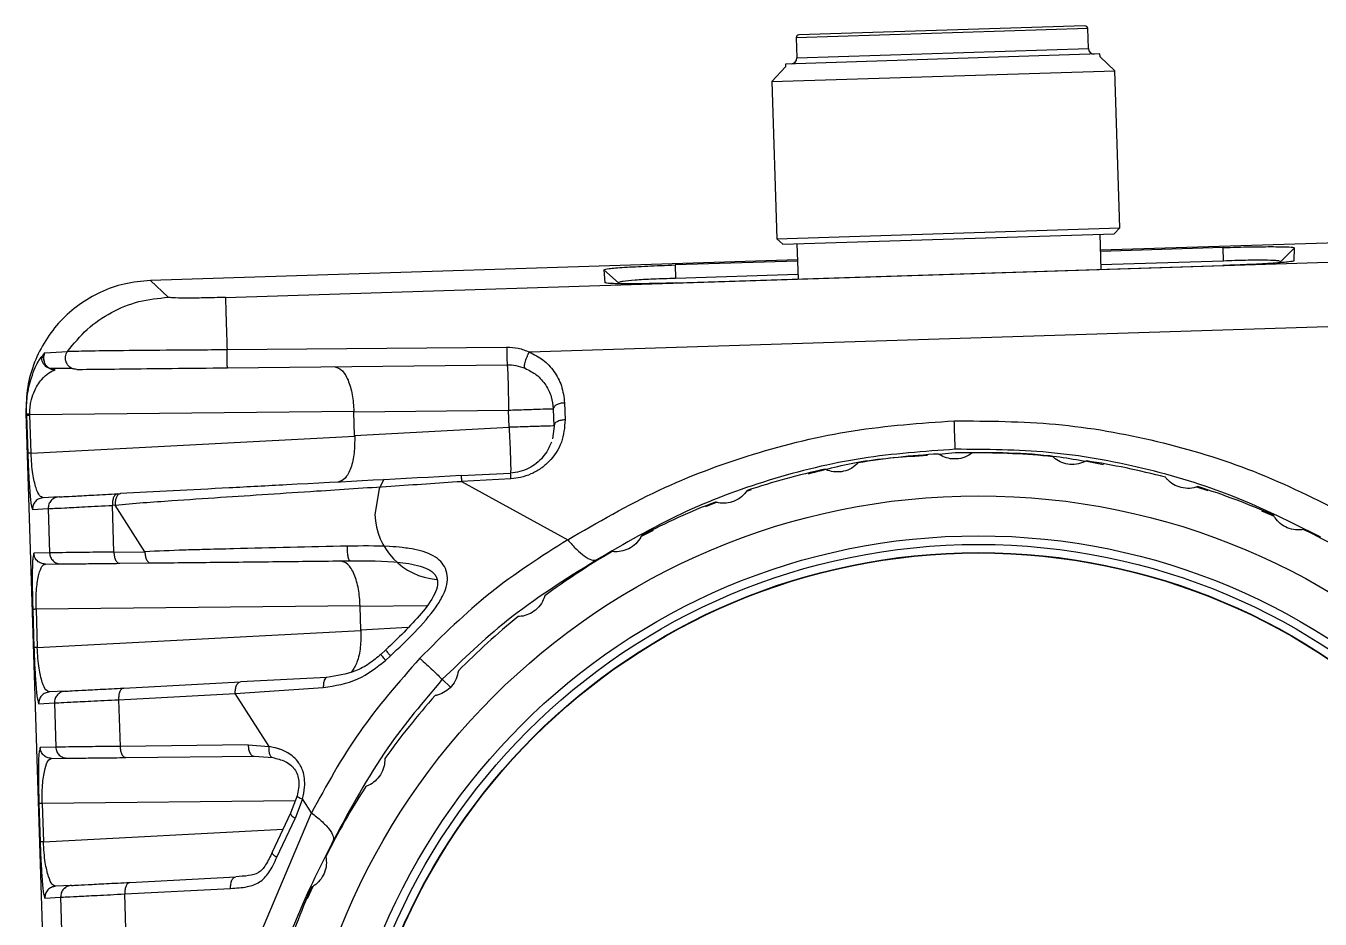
# Model space of a CAD drawing. Header units: millimetres. Extents: x 0 to 297, y 0 to 210.
# Drawn here: x 136.49 to 144.03, y 134.7 to 139.91 of the extents above; entities that cross this region are included whole.
import ezdxf

# ---------------------------------------------------------------- set-up
doc = ezdxf.new("R2010")
doc.units = ezdxf.units.MM

msp = doc.modelspace()

# ---------------------------------------------------------------- linework, layer by layer
at = {"color": 7, "linetype": 'Continuous', "lineweight": 25}
for p, q in [((142.6634, 139.908), (140.9976, 139.855)), ((142.6805, 139.8919), (140.9814, 139.8378)), ((140.9814, 139.8378), (140.9851, 139.7212)), ((142.6843, 139.7753), (142.6806, 139.8919)), ((140.9851, 139.7212), (142.6843, 139.7753)), ((142.752, 139.7441), (140.9196, 139.6857)), ((140.9196, 139.6857), (140.9201, 139.6691)), ((142.7525, 139.7275), (142.752, 139.7441)), ((142.8384, 139.6468), (142.7525, 139.7275)), ((140.9201, 139.6691), (140.8395, 139.5831)), ((140.8395, 139.5831), (142.8384, 139.6468)), ((142.8676, 138.7306), (142.8384, 139.6468)), ((140.8395, 139.5831), (140.8687, 138.6669)), ((140.8687, 138.6669), (142.8676, 138.7306)), ((146.5264, 138.72), (142.7551, 138.5998)), ((142.8354, 138.6962), (142.8676, 138.7306)), ((140.8687, 138.6669), (140.903, 138.6347)), ((140.903, 138.6347), (142.8354, 138.6962)), ((140.9863, 138.6373), (140.9929, 138.4317)), ((142.7586, 138.488), (142.7521, 138.6936)), ((137.6554, 138.325), (146.0961, 138.594)), ((143.4694, 138.6157), (142.7553, 138.5929)), ((143.4719, 138.5368), (143.4694, 138.6157)), ((143.885, 138.6143), (143.8043, 138.5328)), ((143.8834, 138.5384), (143.885, 138.6143)), ((140.9893, 138.5435), (137.218, 138.4233)), ((139.8608, 138.4861), (139.8672, 138.4104)), ((139.9465, 138.4099), (139.8608, 138.4861)), ((140.9895, 138.5366), (140.2755, 138.5139)), ((140.2755, 138.5139), (140.278, 138.435)), ((140.2844, 138.4092), (143.4671, 138.5106)), ((143.4719, 138.5368), (142.7578, 138.514)), ((137.218, 138.4233), (137.3221, 138.3256)), ((140.992, 138.4578), (140.278, 138.435)), ((139.4269, 138.0067), (144.3485, 138.1636)), ((137.6651, 138.0208), (139.2943, 138.0352)), ((136.5927, 137.9876), (136.6034, 138.0014)), ((136.6034, 138.0014), (136.7352, 138.0102)), ((136.6309, 137.9115), (136.7581, 137.9129)), ((137.6674, 137.9146), (139.2968, 137.9324)), ((136.4927, 137.6503), (136.7893, 128.3418)), ((136.4927, 137.6503), (136.4963, 137.6468)), ((136.4963, 137.6468), (136.4966, 137.6387)), ((136.5161, 137.6393), (136.5159, 137.6458)), ((138.4041, 137.6599), (136.5161, 137.6393)), ((138.4042, 137.6561), (138.4041, 137.6599)), ((139.3053, 137.6659), (138.4042, 137.6561)), ((138.4086, 137.5198), (138.4042, 137.6561)), ((139.3085, 137.5674), (139.3053, 137.6659)), ((139.5663, 137.6742), (139.5694, 137.5757)), ((139.6318, 137.7097), (139.635, 137.6112)), ((136.4966, 137.6387), (136.5037, 137.4157)), ((136.5232, 137.4164), (136.5161, 137.6393)), ((139.5738, 137.5882), (139.5608, 137.4996)), ((139.5739, 137.588), (139.5694, 137.5757)), ((136.5232, 137.4164), (138.4087, 137.516)), ((138.4086, 137.5198), (139.3085, 137.5674)), ((138.4087, 137.516), (138.4086, 137.5198)), ((141.8119, 137.411), (141.9089, 137.4205)), ((139.0287, 137.2857), (139.317, 137.3009)), ((139.3194, 137.2677), (139.0311, 137.2524)), ((139.0311, 137.2524), (139.6501, 136.9113)), ((140.6927, 137.1951), (140.7204, 137.2054)), ((143.3139, 137.2197), (143.3801, 137.1998)), ((136.6857, 137.1619), (136.594, 137.157)), ((137.0266, 137.1799), (137.0431, 137.1808)), ((140.4547, 137.1066), (140.5181, 137.1301)), ((136.526, 137.1086), (136.531, 137.0883)), ((136.531, 137.0883), (136.6227, 137.0932)), ((136.6227, 137.0932), (136.6309, 136.8354)), ((137.0133, 137.1131), (136.9968, 137.1122)), ((137.0055, 136.8402), (136.9968, 137.1122)), ((137.186, 136.8422), (137.0133, 137.1131)), ((143.6937, 137.0814), (143.7669, 137.0486)), ((140.077, 136.9303), (140.1493, 136.9685)), ((143.9385, 136.9715), (144.0348, 136.9283)), ((144.0367, 136.9273), (144.0348, 136.9283)), ((136.539, 136.8344), (136.5354, 136.8138)), ((136.6309, 136.8354), (136.539, 136.8344)), ((137.0055, 136.8402), (137.186, 136.8422)), ((139.8187, 136.794), (139.9001, 136.837)), ((136.6064, 136.7699), (136.6982, 136.7709)), ((137.0395, 136.7746), (137.22, 136.7766)), ((139.8187, 136.794), (139.8168, 136.7928)), ((138.4402, 136.5271), (136.5522, 136.5065)), ((138.4403, 136.5233), (138.4402, 136.5271)), ((138.8277, 136.5275), (138.4403, 136.5233)), ((138.4447, 136.3871), (138.4403, 136.5233)), ((136.5327, 136.5059), (136.5398, 136.283)), ((136.5522, 136.5065), (136.5593, 136.2836)), ((136.5593, 136.2836), (138.4448, 136.3833)), ((138.4447, 136.3871), (138.7182, 136.4015)), ((138.4448, 136.3833), (138.4447, 136.3871)), ((138.59, 136.2701), (138.5619, 136.2438)), ((138.5885, 136.2084), (138.6173, 136.2353)), ((137.0627, 136.0471), (137.7427, 136.0831)), ((138.2468, 136.1097), (137.7427, 136.0831)), ((138.9195, 136.0982), (138.9678, 136.053)), ((136.7218, 136.0291), (136.6301, 136.0243)), ((137.0329, 135.9795), (137.7129, 136.0154)), ((137.7129, 136.0154), (138.2257, 136.0504)), ((137.9098, 135.7064), (137.7129, 136.0154)), ((136.5621, 135.9759), (136.5671, 135.9556)), ((136.5671, 135.9556), (136.6588, 135.9604)), ((136.6588, 135.9604), (136.667, 135.7026)), ((137.0329, 135.9795), (137.0416, 135.7074)), ((136.5751, 135.7016), (136.5715, 135.6811)), ((136.667, 135.7026), (136.5751, 135.7016)), ((137.788, 135.7156), (137.0416, 135.7074)), ((137.788, 135.7156), (137.9098, 135.7064)), ((136.6425, 135.6371), (136.7343, 135.6381)), ((137.0756, 135.6418), (137.822, 135.65)), ((137.822, 135.65), (137.931, 135.6419)), ((138.0628, 135.3899), (136.5883, 135.3738)), ((138.0734, 135.4183), (138.0356, 135.3171)), ((138.1046, 135.4007), (138.0626, 135.2876)), ((138.1565, 135.3193), (138.1046, 135.4007)), ((136.5688, 135.3732), (136.5759, 135.1502)), ((136.5883, 135.3738), (136.5954, 135.1508)), ((137.8018, 134.4806), (138.1565, 135.3193)), ((138.0356, 135.3171), (137.9285, 135.09)), ((137.9555, 135.0605), (138.0626, 135.2876)), ((136.5954, 135.1508), (137.992, 135.2247)), ((138.2841, 135.1583), (138.2411, 135.0624)), ((138.2853, 135.1605), (138.2845, 135.1591)), ((137.0988, 134.9144), (137.7156, 134.947)), ((136.7579, 134.8964), (136.6662, 134.8915)), ((137.069, 134.8467), (137.6858, 134.8793)), ((138.1641, 134.8907), (138.1312, 134.8175)), ((136.5982, 134.8431), (136.6031, 134.8228)), ((136.6031, 134.8228), (136.6949, 134.8277)), ((136.6949, 134.8277), (136.7031, 134.5699)), ((137.0777, 134.5747), (137.069, 134.8467))]:
    msp.add_line(p, q, dxfattribs=at)
at = {"color": 7, "linetype": 'Continuous', "lineweight": 25, "flags": 128}
msp.add_lwpolyline([(138.5786, 137.2652), (138.5521, 137.2089), (138.5271, 137.0582)], dxfattribs=at)
at = {"color": 7, "linetype": 'Continuous', "lineweight": 25}
for radius in [4, 3.7667, 3.7167, 3.669, 3.6667]:
    msp.add_circle((142.0444, 133.1682), radius, dxfattribs=at)
for centre, radius, start, end in [((142.6639, 139.8914), 0.0167, 1.82523, 91.82523), ((140.9981, 139.8383), 0.0167, 91.82523, 181.82523), ((142.7176, 139.7764), 0.0333, 181.82523, 271.82523), ((140.9518, 139.7201), 0.0333, 271.82523, 1.82523), ((148.6088, 138.2099), 9.3161, 181.07376, 181.70714), ((142.0444, 133.1682), 4.25, 84.15273, 90.49772), ((142.0444, 133.1682), 4.25, 93.15273, 99.49772), ((142.0444, 133.1682), 4.25, 75.15273, 81.49772), ((142.0444, 133.1682), 4.25, 102.15273, 108.49772), ((142.0444, 133.1682), 4.25, 66.15273, 72.49772), ((142.0444, 133.1682), 4.25, 111.15273, 117.49772), ((138.9185, 137.0707), 0.3916, 181.82523, 265.30886), ((142.0444, 133.1682), 4.25, 57.15273, 63.49772), ((142.0444, 133.1682), 4.25, 120.15273, 126.49772), ((142.0444, 133.1682), 4.25, 129.15273, 135.49772), ((142.0444, 133.1682), 4.25, 138.15273, 144.49772), ((142.0444, 133.1682), 4.25, 147.15273, 153.49772), ((142.0444, 133.1682), 4.25, 156.15273, 162.49772)]:
    msp.add_arc(centre, radius, start, end, dxfattribs=at)
for points, knots in [([(143.4694, 138.6157), (143.5236, 138.6172), (143.6324, 138.6202), (143.7699, 138.6212), (143.8663, 138.6195), (143.8787, 138.6161), (143.885, 138.6143)], [0, 0, 0, 0, 0.248735, 0.498546, 0.748817, 1, 1, 1, 1]), ([(139.8608, 138.4861), (139.8668, 138.4882), (139.879, 138.4924), (139.9746, 138.5003), (140.1119, 138.508), (140.2209, 138.5119), (140.2755, 138.5139)], [0, 0, 0, 0, 0.249999, 0.500324, 0.750076, 1, 1, 1, 1]), ([(143.8834, 138.5384), (143.8771, 138.5362), (143.8644, 138.532), (143.7682, 138.5242), (143.6307, 138.5164), (143.5217, 138.5125), (143.4671, 138.5106)], [0, 0, 0, 0, 0.250227, 0.499898, 0.74957, 1, 1, 1, 1]), ([(143.8043, 138.5328), (143.8029, 138.5341), (143.8001, 138.5365), (143.7725, 138.54), (143.7116, 138.5424), (143.6027, 138.5417), (143.5158, 138.5384), (143.4719, 138.5368)], [0, 0, 0, 0, 0.135361, 0.264355, 0.502363, 0.748688, 1, 1, 1, 1]), ([(137.218, 138.4233), (137.167, 138.4187), (137.0664, 138.4095), (136.8808, 138.3428), (136.6813, 138.2001), (136.5516, 137.9919), (136.4968, 137.8024), (136.4941, 137.7015), (136.4927, 137.6503)], [0, 0, 0, 0, 0.130427, 0.257414, 0.499991, 0.742571, 0.869562, 1, 1, 1, 1]), ([(140.2844, 138.4092), (140.2298, 138.4076), (140.1207, 138.4046), (139.983, 138.4036), (139.8866, 138.4053), (139.8736, 138.4087), (139.8672, 138.4104)], [0, 0, 0, 0, 0.2504479, 0.5001246, 0.7497892, 1, 1, 1, 1]), ([(140.278, 138.435), (140.234, 138.4339), (140.1468, 138.4316), (140.038, 138.4254), (139.9776, 138.419), (139.9504, 138.4138), (139.9478, 138.4112), (139.9465, 138.4099)], [0, 0, 0, 0, 0.251907, 0.4987676, 0.7362866, 0.8649784, 1, 1, 1, 1]), ([(137.6554, 138.325), (137.6127, 138.3238), (137.5273, 138.3214), (137.4187, 138.3206), (137.341, 138.3218), (137.3284, 138.3244), (137.3221, 138.3256)], [0, 0, 0, 0, 0.250001, 0.5, 0.749999, 1, 1, 1, 1]), ([(136.7352, 138.0102), (136.7587, 138.0112), (136.8031, 138.0129), (137.0206, 138.016), (137.3099, 138.0187), (137.5439, 138.0201), (137.6651, 138.0208)], [0, 0, 0, 0, 0.265025, 0.500388, 0.741211, 1, 1, 1, 1]), ([(137.6674, 137.9146), (137.6672, 137.9151), (137.6669, 137.9163), (137.6664, 137.9251), (137.6659, 137.9379), (137.6655, 137.9539), (137.6652, 137.9716), (137.6651, 137.9894), (137.665, 138.0065), (137.6651, 138.0161), (137.6651, 138.0209)], [0, 0, 0, 0, 0.1355129, 0.2680238, 0.3975318, 0.5240359, 0.6475355, 0.7680298, 0.8855181, 1, 1, 1, 1]), ([(139.2943, 138.0352), (139.317, 138.0342), (139.3634, 138.032), (139.4054, 138.0153), (139.4269, 138.0067)], [0, 0, 0, 0, 0.4897326, 1, 1, 1, 1]), ([(136.4963, 137.6468), (136.4962, 137.6638), (136.4959, 137.6985), (136.5009, 137.7523), (136.5106, 137.8069), (136.5331, 137.8884), (136.5703, 137.965), (136.5858, 137.9806), (136.5927, 137.9876)], [0, 0, 0, 0, 0.077157, 0.158405, 0.265103, 0.385023, 0.722985, 1, 1, 1, 1]), ([(136.5859, 137.9758), (136.5852, 137.9738), (136.5823, 137.9651), (136.5916, 137.9395), (136.6182, 137.9132), (136.6417, 137.9072), (136.6531, 137.9043)], [0, 0, 0, 0, 0.092676, 0.403232, 0.708121, 1, 1, 1, 1]), ([(136.5958, 137.9864), (136.5941, 137.983), (136.5912, 137.9771), (136.5973, 137.9641), (136.5998, 137.9587)], [0, 0, 0, 0, 0.58406, 1, 1, 1, 1]), ([(136.6034, 138.0014), (136.6011, 137.9961), (136.5965, 137.9855), (136.5949, 137.9665), (136.5985, 137.948), (136.6054, 137.935), (136.6116, 137.9269), (136.6187, 137.9192), (136.6261, 137.9146), (136.631, 137.9117)], [0, 0, 0, 0, 0.165568, 0.332849, 0.540494, 0.700197, 0.749646, 0.836282, 1, 1, 1, 1]), ([(136.7581, 137.9129), (136.7581, 137.9129), (136.752, 137.9152), (136.7418, 137.9244), (136.7296, 137.9402), (136.7231, 137.9594), (136.7225, 137.9786), (136.7266, 137.9961), (136.7325, 138.0057), (136.7352, 138.0102)], [0, 0, 0, 0, 0.001835, 0.173015, 0.352044, 0.531075, 0.702262, 0.859639, 1, 1, 1, 1]), ([(139.4023, 137.9119), (139.4014, 137.9126), (139.3994, 137.9141), (139.3983, 137.9208), (139.3989, 137.9311), (139.4018, 137.9452), (139.4067, 137.9615), (139.413, 137.9782), (139.4198, 137.9937), (139.4246, 138.0025), (139.4269, 138.0067)], [0, 0, 0, 0, 0.107721, 0.227284, 0.356665, 0.492198, 0.628985, 0.761857, 0.886468, 1, 1, 1, 1]), ([(139.4269, 138.0067), (139.4543, 137.9925), (139.5106, 137.9633), (139.5742, 137.8938), (139.62, 137.808), (139.6278, 137.7434), (139.6318, 137.7097)], [0, 0, 0, 0, 0.228, 0.467136, 0.721812, 1, 1, 1, 1]), ([(136.5159, 137.6458), (136.5159, 137.6575), (136.5161, 137.6819), (136.5232, 137.7267), (136.5446, 137.7912), (136.6015, 137.8756), (136.6383, 137.8924), (136.663, 137.9036)], [0, 0, 0, 0, 0.054433, 0.113905, 0.234004, 0.485852, 1, 1, 1, 1]), ([(136.631, 137.9117), (136.6314, 137.9114), (136.6365, 137.9078), (136.6476, 137.9047), (136.6581, 137.904), (136.663, 137.9036)], [0, 0, 0, 0, 0.048899, 0.554624, 1, 1, 1, 1]), ([(136.7902, 137.905), (136.7849, 137.9053), (136.7737, 137.9058), (136.7635, 137.9105), (136.7581, 137.9129)], [0, 0, 0, 0, 0.474344, 1, 1, 1, 1]), ([(136.7902, 137.905), (136.81, 137.9052), (136.8497, 137.9057), (137.0548, 137.9079), (137.3357, 137.911), (137.5569, 137.9134), (137.6674, 137.9146)], [0, 0, 0, 0, 0.249911, 0.500062, 0.750176, 1, 1, 1, 1]), ([(138.2885, 137.9214), (138.3034, 137.9176), (138.3329, 137.91), (138.3652, 137.858), (138.3845, 137.8034), (138.3988, 137.7437), (138.402, 137.693), (138.4041, 137.6599)], [0, 0, 0, 0, 0.2621781, 0.5216208, 0.6477063, 0.7692984, 1, 1, 1, 1]), ([(139.2968, 137.9324), (139.3143, 137.9317), (139.3511, 137.9302), (139.3847, 137.9182), (139.4023, 137.9119)], [0, 0, 0, 0, 0.4751877, 1, 1, 1, 1]), ([(139.4023, 137.9119), (139.4249, 137.9001), (139.4738, 137.8745), (139.5246, 137.8151), (139.5583, 137.7465), (139.5636, 137.6984), (139.5663, 137.6742)], [0, 0, 0, 0, 0.229104, 0.494595, 0.746584, 1, 1, 1, 1]), ([(136.4963, 137.6468), (136.4968, 137.6467), (136.4977, 137.6464), (136.5032, 137.646), (136.5109, 137.6459), (136.5159, 137.6458)], [0, 0, 0, 0, 0.273462, 0.533714, 1, 1, 1, 1]), ([(139.635, 137.6112), (139.6315, 137.5669), (139.6247, 137.4792), (139.5609, 137.3833), (139.4937, 137.3247), (139.437, 137.2945), (139.3785, 137.2735), (139.3384, 137.2695), (139.3194, 137.2677)], [0, 0, 0, 0, 0.273404, 0.541777, 0.66298, 0.782961, 0.897542, 1, 1, 1, 1]), ([(139.635, 137.6112), (139.6262, 137.6104), (139.6087, 137.6088), (139.5876, 137.6003), (139.5755, 137.5927), (139.5739, 137.5882), (139.5739, 137.588)], [0, 0, 0, 0, 0.3284203, 0.6568406, 0.9852609, 1, 1, 1, 1]), ([(139.6501, 136.9113), (139.8244, 137.0128), (140.1651, 137.2114), (140.7289, 137.4213), (141.308, 137.5636), (141.7059, 137.5916), (141.903, 137.6054)], [0, 0, 0, 0, 0.258876, 0.506275, 0.755361, 1, 1, 1, 1]), ([(141.9083, 137.4393), (141.9082, 137.4426), (141.908, 137.4493), (141.9068, 137.4849), (141.9052, 137.5365), (141.9037, 137.5827), (141.903, 137.6054)], [0, 0, 0, 0, 0.244278, 0.497533, 0.752081, 1, 1, 1, 1]), ([(141.903, 137.6054), (142.1005, 137.6042), (142.4994, 137.6016), (143.0865, 137.4964), (143.6626, 137.3228), (144.0152, 137.1463), (144.1955, 137.0561)], [0, 0, 0, 0, 0.244529, 0.493911, 0.741241, 1, 1, 1, 1]), ([(138.4087, 137.516), (138.4087, 137.4828), (138.4088, 137.4321), (138.3983, 137.3715), (138.3825, 137.3158), (138.3536, 137.2619), (138.3246, 137.2524), (138.31, 137.2477)], [0, 0, 0, 0, 0.230704, 0.352295, 0.478379, 0.737822, 1, 1, 1, 1]), ([(139.5552, 137.4808), (139.5415, 137.4508), (139.5207, 137.4054), (139.4696, 137.3569), (139.4241, 137.3278), (139.3728, 137.3073), (139.3353, 137.303), (139.317, 137.3009)], [0, 0, 0, 0, 0.338481, 0.512833, 0.672217, 0.839317, 1, 1, 1, 1]), ([(141.9083, 137.4393), (141.7268, 137.4266), (141.358, 137.4008), (140.8207, 137.2688), (140.2961, 137.073), (139.9803, 136.8884), (139.8187, 136.794)], [0, 0, 0, 0, 0.2422061, 0.4920963, 0.7400308, 1, 1, 1, 1]), ([(142.0075, 137.4181), (141.994, 137.4092), (141.9669, 137.3913), (141.9168, 137.3807), (141.8679, 137.3846), (141.8329, 137.3976), (141.8157, 137.4086), (141.8106, 137.4118)], [0, 0, 0, 0, 0.237051, 0.475069, 0.694996, 0.910662, 1, 1, 1, 1]), ([(144.0348, 136.9283), (143.8675, 137.0123), (143.5407, 137.1764), (143.0047, 137.3383), (142.46, 137.4359), (142.0903, 137.4382), (141.9083, 137.4393)], [0, 0, 0, 0, 0.259826, 0.50784, 0.75772, 1, 1, 1, 1]), ([(141.9089, 137.4205), (142.0933, 137.4219), (142.3833, 137.4242), (142.6679, 137.3706), (142.7715, 137.3511)], [0, 0, 0, 0, 0.63578, 1, 1, 1, 1]), ([(136.5037, 137.4157), (136.5043, 137.3986), (136.5055, 137.3638), (136.5078, 137.311), (136.5106, 137.2588), (136.5155, 137.1856), (136.5211, 137.1228), (136.5247, 137.1124), (136.526, 137.1086)], [0, 0, 0, 0, 0.099861, 0.202203, 0.324051, 0.454307, 0.799424, 1, 1, 1, 1]), ([(136.594, 137.157), (136.587, 137.1593), (136.5731, 137.1638), (136.5553, 137.2011), (136.5422, 137.2485), (136.5333, 137.295), (136.5263, 137.3509), (136.5242, 137.3953), (136.5232, 137.4164)], [0, 0, 0, 0, 0.258207, 0.51353, 0.647687, 0.762516, 0.887132, 1, 1, 1, 1]), ([(141.0524, 137.2963), (141.1545, 137.323), (141.382, 137.3824), (141.6168, 137.3967), (141.7462, 137.4047)], [0, 0, 0, 0, 0.448846, 1, 1, 1, 1]), ([(141.3431, 137.36), (141.3312, 137.3491), (141.3072, 137.3272), (141.2594, 137.3089), (141.2105, 137.3051), (141.1739, 137.3124), (141.1552, 137.3206), (141.1497, 137.323)], [0, 0, 0, 0, 0.237051, 0.475069, 0.694996, 0.910662, 1, 1, 1, 1]), ([(142.6727, 137.3715), (142.658, 137.3649), (142.6285, 137.3515), (142.5773, 137.3488), (142.5297, 137.3603), (142.4972, 137.3786), (142.4818, 137.3922), (142.4774, 137.3961)], [0, 0, 0, 0, 0.2370513, 0.4750686, 0.6949962, 0.910662, 1, 1, 1, 1]), ([(139.0287, 137.2857), (138.6867, 137.2676), (138.2301, 137.2435), (137.6769, 137.2142), (137.3503, 137.197), (137.1448, 137.1861), (137.0431, 137.1808)], [0, 0, 0, 0, 0.500315, 0.668177, 0.835775, 1, 1, 1, 1]), ([(143.3225, 137.2215), (143.3069, 137.2172), (143.2757, 137.2086), (143.2247, 137.214), (143.1795, 137.2328), (143.1502, 137.2559), (143.1372, 137.2717), (143.1334, 137.2763)], [0, 0, 0, 0, 0.237051, 0.475069, 0.694996, 0.910662, 1, 1, 1, 1]), ([(137.0133, 137.1131), (137.0673, 137.1184), (137.1742, 137.1288), (137.3799, 137.1427), (137.6221, 137.1591), (137.9041, 137.1777), (138.2344, 137.1993), (138.6107, 137.2239), (138.8935, 137.2431), (139.0311, 137.2524)], [0, 0, 0, 0, 0.087143, 0.172731, 0.316227, 0.454, 0.59209, 0.801497, 1, 1, 1, 1]), ([(140.696, 137.1987), (140.6859, 137.186), (140.6657, 137.1607), (140.6213, 137.1351), (140.5736, 137.1237), (140.5364, 137.1253), (140.5166, 137.1304), (140.5108, 137.1319)], [0, 0, 0, 0, 0.237051, 0.475069, 0.694996, 0.910662, 1, 1, 1, 1]), ([(136.6227, 137.0932), (136.6286, 137.0935), (136.6409, 137.0941), (136.7148, 137.0979), (136.8305, 137.1038), (136.9405, 137.1094), (136.9968, 137.1122)], [0, 0, 0, 0, 0.23073, 0.474314, 0.73074, 1, 1, 1, 1]), ([(143.9409, 136.9716), (143.9248, 136.9698), (143.8926, 136.9662), (143.8431, 136.9795), (143.8013, 137.0052), (143.7761, 137.0326), (143.7657, 137.0502), (143.7627, 137.0554)], [0, 0, 0, 0, 0.237051, 0.475069, 0.694996, 0.910662, 1, 1, 1, 1]), ([(139.6501, 136.9113), (139.496, 136.8136), (139.1877, 136.618), (138.9214, 136.3537), (138.7882, 136.2215)], [0, 0, 0, 0, 0.499832, 1, 1, 1, 1]), ([(139.6501, 136.9113), (139.6672, 136.892), (139.7012, 136.8537), (139.7491, 136.8141), (139.7911, 136.7906), (139.8096, 136.7929), (139.8187, 136.794)], [0, 0, 0, 0, 0.245119, 0.486731, 0.74685, 1, 1, 1, 1]), ([(140.0821, 136.9381), (140.0741, 136.9241), (140.0581, 136.8959), (140.0183, 136.8636), (139.9729, 136.8449), (139.9359, 136.8406), (139.9155, 136.8426), (139.9096, 136.8432)], [0, 0, 0, 0, 0.237051, 0.475069, 0.694996, 0.910662, 1, 1, 1, 1]), ([(136.5354, 136.8138), (136.5343, 136.81), (136.5314, 136.7994), (136.5298, 136.7364), (136.5296, 136.663), (136.5302, 136.6108), (136.5312, 136.5579), (136.5322, 136.5231), (136.5327, 136.5059)], [0, 0, 0, 0, 0.200578, 0.545604, 0.675707, 0.797744, 0.900036, 1, 1, 1, 1]), ([(137.0055, 136.8402), (136.9491, 136.8395), (136.8389, 136.8381), (136.7231, 136.8366), (136.6492, 136.8356), (136.6369, 136.8355), (136.6309, 136.8354)], [0, 0, 0, 0, 0.269263, 0.525691, 0.769273, 1, 1, 1, 1]), ([(138.3675, 136.8748), (138.144, 136.8697), (137.8575, 136.8632), (137.5452, 136.855), (137.3709, 136.8504), (137.2614, 136.8455), (137.186, 136.8422)], [0, 0, 0, 0, 0.550316, 0.705626, 0.797156, 1, 1, 1, 1]), ([(138.3819, 136.7892), (138.3809, 136.7895), (138.3788, 136.7901), (138.3757, 136.7951), (138.3728, 136.8036), (138.3702, 136.8155), (138.3683, 136.8299), (138.3673, 136.8454), (138.367, 136.8607), (138.3673, 136.8702), (138.3675, 136.8748)], [0, 0, 0, 0, 0.113076, 0.235785, 0.365877, 0.5, 0.634124, 0.764215, 0.886924, 1, 1, 1, 1]), ([(138.6173, 136.2353), (138.7136, 136.3255), (138.8303, 136.4347), (138.9248, 136.5855), (138.9477, 136.6476), (138.9511, 136.7052), (138.9355, 136.7554), (138.9013, 136.7972), (138.8342, 136.8399), (138.7571, 136.857), (138.6751, 136.8679), (138.5554, 136.877), (138.4492, 136.8757), (138.3675, 136.8748)], [0, 0, 0, 0, 0.307945, 0.372906, 0.425333, 0.468217, 0.515714, 0.556283, 0.603008, 0.711278, 0.743946, 0.803086, 1, 1, 1, 1]), ([(136.5522, 136.5065), (136.5518, 136.5276), (136.5511, 136.572), (136.5546, 136.6283), (136.5605, 136.6753), (136.5705, 136.7234), (136.586, 136.7617), (136.5995, 136.7671), (136.6064, 136.7699)], [0, 0, 0, 0, 0.11289, 0.237543, 0.352386, 0.486583, 0.741883, 1, 1, 1, 1]), ([(137.22, 136.7766), (137.3421, 136.7779), (137.5881, 136.7806), (137.9799, 136.7848), (138.2476, 136.7878), (138.3819, 136.7892)], [0, 0, 0, 0, 0.3293344, 0.6637555, 1, 1, 1, 1]), ([(138.4402, 136.5271), (138.4382, 136.5603), (138.4351, 136.6109), (138.4206, 136.6707), (138.4013, 136.7253), (138.369, 136.7772), (138.3395, 136.7848), (138.3246, 136.7886)], [0, 0, 0, 0, 0.230704, 0.352295, 0.478379, 0.737822, 1, 1, 1, 1]), ([(138.3819, 136.7892), (138.4791, 136.7894), (138.6224, 136.7896), (138.7849, 136.7642), (138.8506, 136.7336), (138.8752, 136.7114), (138.8875, 136.6925), (138.8926, 136.6709), (138.8915, 136.6386), (138.867, 136.5709), (138.7667, 136.4385), (138.6615, 136.3383), (138.59, 136.2701)], [0, 0, 0, 0, 0.269636, 0.397484, 0.45371, 0.475753, 0.502709, 0.529857, 0.551027, 0.605897, 0.732089, 1, 1, 1, 1]), ([(139.8168, 136.7928), (139.6376, 136.681), (139.3151, 136.4796), (139.0412, 136.2156), (138.9195, 136.0982)], [0, 0, 0, 0, 0.5556485, 1, 1, 1, 1]), ([(139.5165, 136.5847), (139.5108, 136.5696), (139.4994, 136.5393), (139.4651, 136.5012), (139.4233, 136.4756), (139.3874, 136.4656), (139.367, 136.4643), (139.361, 136.464)], [0, 0, 0, 0, 0.237051, 0.475069, 0.694996, 0.910662, 1, 1, 1, 1]), ([(138.4448, 136.3833), (138.4448, 136.35), (138.4449, 136.2992), (138.4343, 136.239), (138.4195, 136.1842), (138.4023, 136.1591), (138.3911, 136.1426)], [0, 0, 0, 0, 0.321663, 0.491194, 0.666989, 1, 1, 1, 1]), ([(136.5398, 136.283), (136.5404, 136.2658), (136.5416, 136.2309), (136.5439, 136.1781), (136.5467, 136.126), (136.5516, 136.0528), (136.5572, 135.99), (136.5608, 135.9797), (136.5621, 135.9759)], [0, 0, 0, 0, 0.1000175, 0.2025322, 0.3242631, 0.4543994, 0.7993019, 1, 1, 1, 1]), ([(136.6301, 136.0243), (136.6231, 136.0265), (136.6092, 136.0311), (136.5914, 136.0683), (136.5783, 136.1157), (136.5694, 136.1622), (136.5624, 136.2181), (136.5603, 136.2625), (136.5593, 136.2836)], [0, 0, 0, 0, 0.25809, 0.513359, 0.647562, 0.762431, 0.887089, 1, 1, 1, 1]), ([(138.7882, 136.2215), (138.6651, 136.0804), (138.419, 135.7983), (138.244, 135.479), (138.1565, 135.3193)], [0, 0, 0, 0, 0.500161, 1, 1, 1, 1]), ([(138.5619, 136.2438), (138.5394, 136.2249), (138.4933, 136.1862), (138.3876, 136.1306), (138.3029, 136.118), (138.2468, 136.1097)], [0, 0, 0, 0, 0.243073, 0.498665, 1, 1, 1, 1]), ([(138.7882, 136.2215), (138.8146, 136.1967), (138.8546, 136.1591), (138.8961, 136.1202), (138.9117, 136.1056), (138.9195, 136.0982)], [0, 0, 0, 0, 0.490997, 0.745612, 1, 1, 1, 1]), ([(138.2257, 136.0504), (138.2951, 136.0611), (138.4264, 136.0815), (138.5366, 136.1677), (138.5885, 136.2084)], [0, 0, 0, 0, 0.528436, 1, 1, 1, 1]), ([(139.0132, 136.1472), (139.0099, 136.1314), (139.0034, 136.0996), (138.9755, 136.0567), (138.9382, 136.0249), (138.9043, 136.0093), (138.8843, 136.0049), (138.8785, 136.0036)], [0, 0, 0, 0, 0.237051, 0.475069, 0.694996, 0.910662, 1, 1, 1, 1]), ([(138.2468, 136.1097), (138.244, 136.1088), (138.2382, 136.1068), (138.2312, 136.0933), (138.2265, 136.0737), (138.2259, 136.058), (138.2257, 136.0504)], [0, 0, 0, 0, 0.241702, 0.500005, 0.758305, 1, 1, 1, 1]), ([(138.9195, 136.0982), (138.8094, 135.9681), (138.5643, 135.6784), (138.3844, 135.3445), (138.2853, 135.1605)], [0, 0, 0, 0, 0.44906, 1, 1, 1, 1]), ([(136.6588, 135.9604), (136.6647, 135.9607), (136.677, 135.9613), (136.7509, 135.9651), (136.8666, 135.971), (136.9766, 135.9766), (137.0329, 135.9795)], [0, 0, 0, 0, 0.230746, 0.474335, 0.730757, 1, 1, 1, 1]), ([(137.0416, 135.7074), (136.9852, 135.7067), (136.875, 135.7053), (136.7592, 135.7038), (136.6853, 135.7029), (136.673, 135.7027), (136.667, 135.7026)], [0, 0, 0, 0, 0.269261, 0.525688, 0.769271, 1, 1, 1, 1]), ([(137.9098, 135.7064), (137.9092, 135.6987), (137.9079, 135.6826), (137.9119, 135.6617), (137.9198, 135.6465), (137.9274, 135.6434), (137.931, 135.6419)], [0, 0, 0, 0, 0.241435, 0.499999, 0.758564, 1, 1, 1, 1]), ([(138.1046, 135.4007), (138.1096, 135.4232), (138.1182, 135.4622), (138.118, 135.5183), (138.1088, 135.561), (138.0958, 135.5903), (138.0783, 135.6177), (138.0551, 135.6459), (138.0162, 135.6723), (137.988, 135.6854), (137.972, 135.6908), (137.972, 135.6908), (137.9719, 135.6908), (137.9718, 135.6908), (137.9712, 135.691), (137.9688, 135.6918), (137.9592, 135.6949), (137.9391, 135.7004), (137.9208, 135.7042), (137.9098, 135.7064)], [0, 0, 0, 0, 0.155814, 0.270931, 0.374412, 0.449689, 0.490512, 0.603016, 0.707102, 0.835746, 0.835755, 0.835773, 0.835837, 0.836079, 0.837019, 0.840719, 0.85539, 0.913611, 1, 1, 1, 1]), ([(136.5715, 135.6811), (136.5704, 135.6772), (136.5675, 135.6666), (136.5659, 135.6036), (136.5657, 135.5303), (136.5663, 135.478), (136.5673, 135.4252), (136.5683, 135.3904), (136.5688, 135.3732)], [0, 0, 0, 0, 0.200578, 0.545604, 0.675707, 0.797744, 0.900036, 1, 1, 1, 1]), ([(136.5883, 135.3738), (136.5879, 135.3949), (136.5872, 135.4393), (136.5907, 135.4955), (136.5966, 135.5425), (136.6066, 135.5906), (136.622, 135.629), (136.6356, 135.6344), (136.6425, 135.6371)], [0, 0, 0, 0, 0.11289, 0.237543, 0.352386, 0.486583, 0.741883, 1, 1, 1, 1]), ([(137.931, 135.6419), (137.9559, 135.636), (137.9932, 135.6271), (138.0347, 135.6007), (138.0593, 135.5752), (138.0763, 135.5429), (138.0839, 135.504), (138.0829, 135.4615), (138.0767, 135.4334), (138.0734, 135.4183)], [0, 0, 0, 0, 0.269195, 0.403409, 0.513135, 0.628042, 0.743236, 0.861463, 1, 1, 1, 1]), ([(138.5845, 135.6364), (138.5838, 135.6202), (138.5823, 135.5878), (138.5614, 135.541), (138.5295, 135.5038), (138.4985, 135.4831), (138.4795, 135.4756), (138.4739, 135.4735)], [0, 0, 0, 0, 0.237051, 0.475069, 0.694996, 0.910662, 1, 1, 1, 1]), ([(138.0734, 135.4183), (138.0736, 135.4173), (138.0739, 135.4153), (138.0801, 135.4111), (138.0902, 135.4061), (138.0998, 135.4025), (138.1046, 135.4007)], [0, 0, 0, 0, 0.235455, 0.4862, 0.744219, 1, 1, 1, 1]), ([(138.1565, 135.3193), (138.1768, 135.3035), (138.2183, 135.2712), (138.2609, 135.2255), (138.2861, 135.1856), (138.2848, 135.1673), (138.2841, 135.1583)], [0, 0, 0, 0, 0.245427, 0.499971, 0.75453, 1, 1, 1, 1]), ([(138.2845, 135.159), (138.2018, 134.9943), (138.0393, 134.6708), (137.8771, 134.1424), (137.7822, 133.6024), (137.7607, 133.0515), (137.8121, 132.5004), (137.9384, 131.9594), (138.135, 131.4293), (138.3222, 131.1079), (138.4185, 130.9428)], [0, 0, 0, 0, 0.128005, 0.251293, 0.374031, 0.49537, 0.6178, 0.741849, 0.867361, 1, 1, 1, 1]), ([(136.5759, 135.1502), (136.5765, 135.133), (136.5777, 135.0982), (136.58, 135.0453), (136.5828, 134.9932), (136.5877, 134.9201), (136.5933, 134.8573), (136.5969, 134.8469), (136.5982, 134.8431)], [0, 0, 0, 0, 0.100017, 0.202532, 0.324263, 0.454399, 0.799302, 1, 1, 1, 1]), ([(136.6662, 134.8915), (136.6592, 134.8938), (136.6453, 134.8983), (136.6275, 134.9356), (136.6144, 134.9829), (136.6055, 135.0295), (136.5985, 135.0854), (136.5964, 135.1298), (136.5954, 135.1508)], [0, 0, 0, 0, 0.2580904, 0.5133586, 0.6475622, 0.7624314, 0.8870893, 1, 1, 1, 1]), ([(137.9285, 135.09), (137.9164, 135.0646), (137.8991, 135.0281), (137.8704, 134.9882), (137.8401, 134.9633), (137.7885, 134.9514), (137.741, 134.9485), (137.7156, 134.947)], [0, 0, 0, 0, 0.267555, 0.384494, 0.49144, 0.727684, 1, 1, 1, 1]), ([(137.6858, 134.8793), (137.7184, 134.8811), (137.7759, 134.8842), (137.8565, 134.9098), (137.9152, 134.9749), (137.941, 135.0298), (137.9555, 135.0605)], [0, 0, 0, 0, 0.291967, 0.515605, 0.729288, 1, 1, 1, 1]), ([(138.241, 135.0647), (138.2428, 135.0487), (138.2464, 135.0164), (138.2331, 134.967), (138.2074, 134.9252), (138.18, 134.8999), (138.1624, 134.8896), (138.1572, 134.8865)], [0, 0, 0, 0, 0.237051, 0.475069, 0.694996, 0.910662, 1, 1, 1, 1]), ([(136.6949, 134.8277), (136.7008, 134.828), (136.7131, 134.8286), (136.787, 134.8323), (136.9027, 134.8382), (137.0127, 134.8439), (137.069, 134.8467)], [0, 0, 0, 0, 0.230735, 0.4743201, 0.7307453, 1, 1, 1, 1])]:
    msp.add_open_spline(points, degree=3, knots=knots, dxfattribs=at)
for points in [[(136.7352, 138.0102), (136.7717, 138.0549), (136.8446, 138.1444), (136.989, 138.2417), (137.1499, 138.3085), (137.2647, 138.3199), (137.3221, 138.3256)], [(137.6554, 138.325), (137.6556, 138.3194), (137.6559, 138.3082), (137.658, 138.2439), (137.661, 138.1502), (137.6637, 138.0639), (137.6651, 138.0208)], [(139.2968, 137.9324), (139.2976, 137.9284), (139.2992, 137.9204), (139.3017, 137.8588), (139.3039, 137.7707), (139.3049, 137.7008), (139.3053, 137.6659)], [(139.5663, 137.6742), (139.5624, 137.6741), (139.5546, 137.6738), (139.4945, 137.6719), (139.4084, 137.6692), (139.3397, 137.667), (139.3053, 137.6659)], [(139.6318, 137.7097), (139.6231, 137.7089), (139.6057, 137.7073), (139.5839, 137.6989), (139.5689, 137.6874), (139.5671, 137.6786), (139.5663, 137.6742)], [(136.4966, 137.6387), (136.497, 137.6387), (136.4977, 137.6387), (136.5018, 137.6388), (136.5077, 137.639), (136.5133, 137.6392), (136.5161, 137.6393)], [(139.5694, 137.5757), (139.5655, 137.5756), (139.5577, 137.5753), (139.4976, 137.5734), (139.4116, 137.5707), (139.3428, 137.5685), (139.3085, 137.5674)], [(139.3085, 137.5674), (139.3102, 137.5325), (139.3137, 137.4627), (139.3171, 137.3747), (139.3185, 137.313), (139.3175, 137.305), (139.317, 137.3009)], [(136.5232, 137.4164), (136.5204, 137.4163), (136.5148, 137.4161), (136.5089, 137.4159), (136.5048, 137.4158), (136.5041, 137.4158), (136.5037, 137.4157)], [(139.0287, 137.2857), (139.0287, 137.2853), (139.0289, 137.2844), (139.0295, 137.2774), (139.0302, 137.2669), (139.0308, 137.2572), (139.0311, 137.2524)], [(139.3194, 137.2677), (139.3191, 137.2725), (139.3185, 137.2821), (139.3178, 137.2926), (139.3172, 137.2996), (139.3171, 137.3005), (139.317, 137.3009)], [(136.594, 137.157), (136.5855, 137.1556), (136.5684, 137.1527), (136.5474, 137.1366), (136.5331, 137.1143), (136.5317, 137.097), (136.531, 137.0883)], [(136.6857, 137.1619), (136.6772, 137.1604), (136.6601, 137.1576), (136.6391, 137.1414), (136.6248, 137.1191), (136.6234, 137.1018), (136.6227, 137.0932)], [(136.6857, 137.1619), (136.692, 137.1622), (136.7044, 137.1629), (136.7773, 137.1667), (136.8832, 137.1723), (136.9788, 137.1774), (137.0266, 137.1799)], [(137.0266, 137.1799), (137.0223, 137.1787), (137.0138, 137.1762), (137.0036, 137.1605), (136.997, 137.1383), (136.9969, 137.1209), (136.9968, 137.1122)], [(137.0431, 137.1808), (137.0388, 137.1795), (137.0302, 137.1771), (137.0201, 137.1613), (137.0135, 137.1392), (137.0134, 137.1218), (137.0133, 137.1131)], [(136.6064, 136.7699), (136.5977, 136.7707), (136.5805, 136.7725), (136.5585, 136.7873), (136.5428, 136.8086), (136.5403, 136.8258), (136.539, 136.8344)], [(136.6309, 136.8354), (136.6321, 136.8268), (136.6346, 136.8096), (136.6503, 136.7883), (136.6723, 136.7735), (136.6896, 136.7717), (136.6982, 136.7709)], [(137.0055, 136.8402), (137.0061, 136.8315), (137.0074, 136.8142), (137.0153, 136.7925), (137.0265, 136.7774), (137.0352, 136.7755), (137.0395, 136.7746)], [(137.186, 136.8422), (137.1866, 136.8335), (137.1879, 136.8162), (137.1958, 136.7945), (137.207, 136.7794), (137.2157, 136.7775), (137.22, 136.7766)], [(136.6982, 136.7709), (136.7044, 136.7709), (136.7169, 136.7711), (136.7899, 136.7719), (136.896, 136.773), (136.9917, 136.7741), (137.0395, 136.7746)], [(136.5522, 136.5065), (136.5494, 136.5064), (136.5438, 136.5063), (136.5379, 136.5061), (136.5338, 136.5059), (136.5331, 136.5059), (136.5327, 136.5059)], [(136.5593, 136.2836), (136.5565, 136.2835), (136.5509, 136.2833), (136.545, 136.2831), (136.5409, 136.283), (136.5402, 136.283), (136.5398, 136.283)], [(138.5619, 136.2438), (138.5619, 136.243), (138.562, 136.2414), (138.5675, 136.2335), (138.5763, 136.2224), (138.5845, 136.2131), (138.5885, 136.2084)], [(138.59, 136.2701), (138.5901, 136.2694), (138.5904, 136.2679), (138.596, 136.2602), (138.605, 136.2493), (138.6132, 136.24), (138.6173, 136.2354)], [(137.7129, 136.0154), (137.713, 136.0241), (137.7131, 136.0415), (137.7197, 136.0636), (137.7298, 136.0794), (137.7384, 136.0818), (137.7427, 136.0831)], [(136.6301, 136.0243), (136.6216, 136.0228), (136.6045, 136.02), (136.5835, 136.0038), (136.5691, 135.9815), (136.5677, 135.9642), (136.5671, 135.9556)], [(136.7218, 136.0291), (136.7133, 136.0277), (136.6962, 136.0248), (136.6752, 136.0087), (136.6609, 135.9864), (136.6595, 135.9691), (136.6588, 135.9604)], [(136.7218, 136.0291), (136.7281, 136.0294), (136.7405, 136.0301), (136.8134, 136.0339), (136.9193, 136.0395), (137.0149, 136.0446), (137.0627, 136.0471)], [(137.0627, 136.0471), (137.0584, 136.0459), (137.0499, 136.0435), (137.0397, 136.0277), (137.0331, 136.0055), (137.033, 135.9882), (137.0329, 135.9795)], [(136.6425, 135.6371), (136.6338, 135.638), (136.6166, 135.6397), (136.5946, 135.6545), (136.5789, 135.6759), (136.5764, 135.6931), (136.5751, 135.7016)], [(136.667, 135.7026), (136.6682, 135.6941), (136.6707, 135.6769), (136.6864, 135.6555), (136.7084, 135.6407), (136.7257, 135.639), (136.7343, 135.6381)], [(137.0416, 135.7074), (137.0422, 135.6988), (137.0435, 135.6814), (137.0514, 135.6597), (137.0626, 135.6446), (137.0713, 135.6428), (137.0756, 135.6418)], [(137.788, 135.7156), (137.7886, 135.7069), (137.7899, 135.6896), (137.7978, 135.6679), (137.809, 135.6528), (137.8177, 135.6509), (137.822, 135.65)], [(136.7343, 135.6381), (136.7405, 135.6382), (136.753, 135.6383), (136.826, 135.6391), (136.9321, 135.6403), (137.0278, 135.6413), (137.0756, 135.6418)], [(136.5883, 135.3738), (136.5855, 135.3737), (136.5799, 135.3735), (136.574, 135.3733), (136.5699, 135.3732), (136.5692, 135.3732), (136.5688, 135.3732)], [(138.0356, 135.3171), (138.0354, 135.3155), (138.0349, 135.3122), (138.0402, 135.305), (138.0492, 135.2966), (138.0581, 135.2906), (138.0626, 135.2876)], [(136.5954, 135.1508), (136.5926, 135.1508), (136.587, 135.1506), (136.5811, 135.1504), (136.577, 135.1503), (136.5763, 135.1502), (136.5759, 135.1502)], [(137.9285, 135.09), (137.9283, 135.0884), (137.9278, 135.0851), (137.9331, 135.0778), (137.9421, 135.0695), (137.951, 135.0635), (137.9555, 135.0605)], [(137.6858, 134.8793), (137.6858, 134.888), (137.686, 134.9054), (137.6926, 134.9275), (137.7027, 134.9433), (137.7113, 134.9457), (137.7156, 134.947)], [(136.6662, 134.8915), (136.6577, 134.8901), (136.6406, 134.8872), (136.6196, 134.8711), (136.6052, 134.8487), (136.6038, 134.8315), (136.6031, 134.8228)], [(136.7579, 134.8964), (136.7494, 134.8949), (136.7323, 134.8921), (136.7113, 134.8759), (136.697, 134.8536), (136.6956, 134.8363), (136.6949, 134.8277)], [(136.7579, 134.8964), (136.7642, 134.8967), (136.7766, 134.8973), (136.8495, 134.9012), (136.9554, 134.9068), (137.051, 134.9118), (137.0988, 134.9144)], [(137.0988, 134.9144), (137.0945, 134.9131), (137.0859, 134.9107), (137.0758, 134.8949), (137.0692, 134.8728), (137.0691, 134.8554), (137.069, 134.8467)]]:
    msp.add_open_spline(points, degree=3, dxfattribs=at)

doc.saveas('drawing.dxf')
